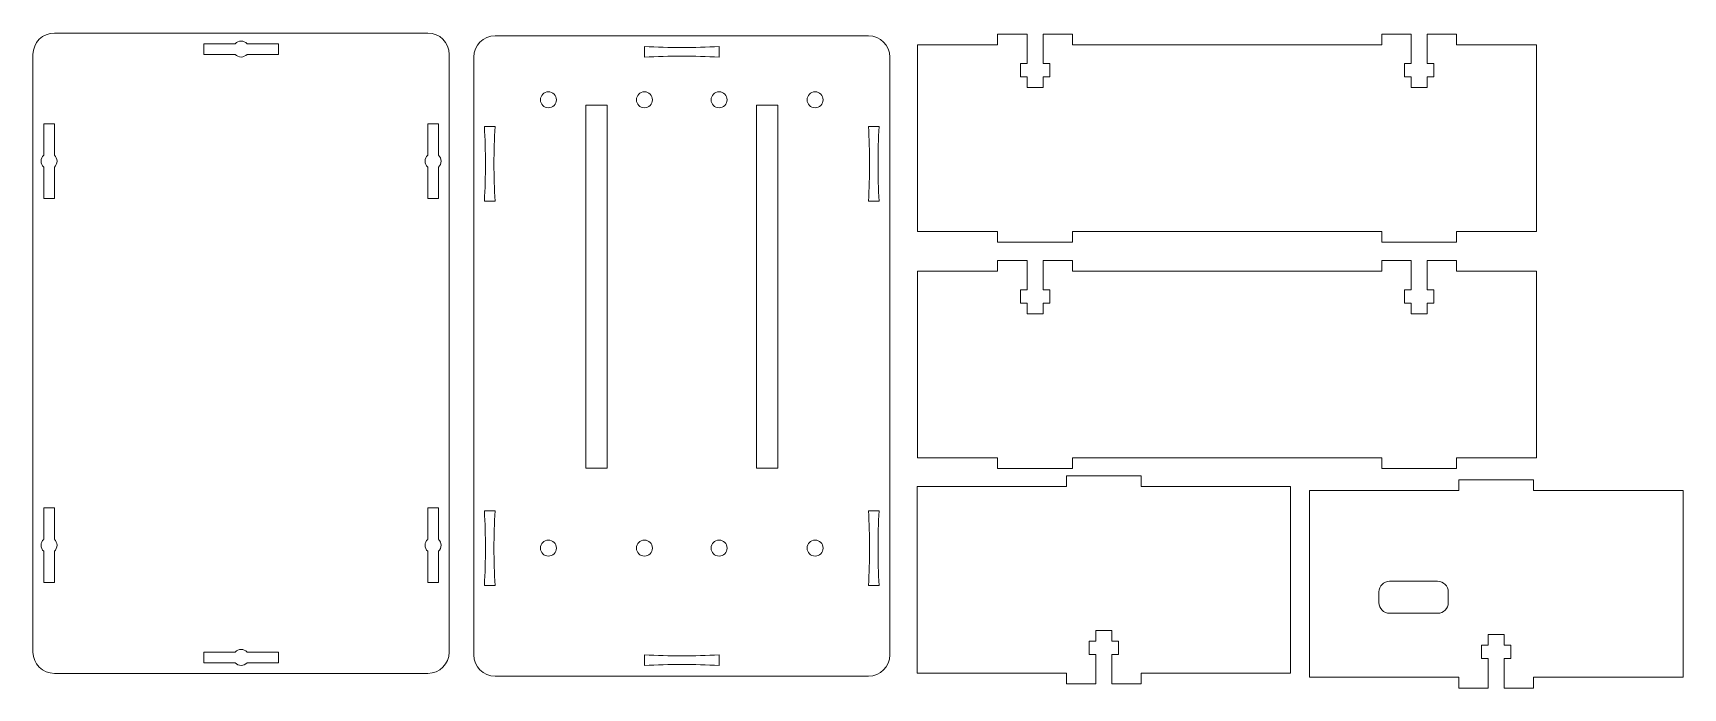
# Model space of a CAD drawing. Header units: millimetres. Extents: x 0 to 309, y -3 to 120.
import ezdxf

# ---------------------------------------------------------------- set-up
doc = ezdxf.new("R2010")
doc.units = ezdxf.units.MM

msp = doc.modelspace()

# ---------------------------------------------------------------- linework, layer by layer
at = {"color": 7, "linetype": 'Continuous', "lineweight": 15}
for p, q in [((74, 120), (4, 120)), ((37.88, 118), (32, 118)), ((32, 118), (32, 116)), ((46, 118), (40.12, 118)), ((46, 116), (46, 118)), ((86.61, 119.48), (156.61, 119.48)), ((180.83, 117.78), (165.83, 117.78)), ((165.83, 117.78), (165.83, 82.78)), ((180.83, 119.78), (180.83, 117.78)), ((186.33, 119.78), (180.83, 119.78)), ((186.33, 114.28), (186.33, 119.78)), ((189.33, 119.78), (189.33, 114.28)), ((194.83, 119.78), (189.33, 119.78)), ((194.83, 117.78), (194.83, 119.78)), ((252.83, 117.78), (194.83, 117.78)), ((252.83, 119.78), (252.83, 117.78)), ((258.33, 119.78), (252.83, 119.78)), ((258.33, 114.28), (258.33, 119.78)), ((261.33, 119.78), (261.33, 114.28)), ((266.83, 119.78), (261.33, 119.78)), ((266.83, 117.78), (266.83, 119.78)), ((281.83, 117.78), (266.83, 117.78)), ((281.83, 82.78), (281.83, 117.78)), ((0, 116), (0, 4)), ((32, 116), (37.88, 116)), ((40.12, 116), (46, 116)), ((78, 4), (78, 116)), ((82.61, 3.48), (82.61, 115.48)), ((114.61, 117.48), (114.61, 115.48)), ((128.61, 117.48), (128.61, 115.48)), ((160.61, 3.48), (160.61, 115.48)), ((185.08, 114.28), (186.33, 114.28)), ((185.08, 111.78), (185.08, 114.28)), ((186.33, 111.78), (185.08, 111.78)), ((186.33, 109.78), (186.33, 111.78)), ((189.33, 114.28), (190.58, 114.28)), ((189.33, 111.78), (189.33, 109.78)), ((190.58, 111.78), (189.33, 111.78)), ((190.58, 114.28), (190.58, 111.78)), ((257.08, 114.28), (258.33, 114.28)), ((257.08, 111.78), (257.08, 114.28)), ((258.33, 111.78), (257.08, 111.78)), ((258.33, 109.78), (258.33, 111.78)), ((261.33, 114.28), (262.58, 114.28)), ((261.33, 111.78), (261.33, 109.78)), ((262.58, 111.78), (261.33, 111.78)), ((262.58, 114.28), (262.58, 111.78)), ((189.33, 109.78), (186.33, 109.78)), ((261.33, 109.78), (258.33, 109.78)), ((103.61, 106.48), (103.61, 38.48)), ((103.61, 106.48), (107.61, 106.48)), ((107.61, 106.48), (107.61, 38.48)), ((135.61, 106.48), (135.61, 38.48)), ((135.61, 106.48), (139.61, 106.48)), ((139.61, 106.48), (139.61, 38.48)), ((4, 103), (2, 103)), ((2, 103), (2, 97.12)), ((4, 97.12), (4, 103)), ((76, 103), (74, 103)), ((74, 103), (74, 97.12)), ((76, 97.12), (76, 103)), ((84.61, 102.48), (86.61, 102.48)), ((158.61, 102.48), (156.61, 102.48)), ((2, 94.88), (2, 89)), ((4, 89), (4, 94.88)), ((74, 94.88), (74, 89)), ((76, 89), (76, 94.88)), ((2, 89), (4, 89)), ((74, 89), (76, 89)), ((84.61, 88.48), (86.61, 88.48)), ((158.61, 88.48), (156.61, 88.48)), ((165.83, 82.78), (180.83, 82.78)), ((180.83, 82.78), (180.83, 80.78)), ((180.83, 80.78), (194.83, 80.78)), ((194.83, 82.78), (252.83, 82.78)), ((194.83, 80.78), (194.83, 82.78)), ((252.83, 82.78), (252.83, 80.78)), ((252.83, 80.78), (266.83, 80.78)), ((266.83, 82.78), (281.83, 82.78)), ((266.83, 80.78), (266.83, 82.78)), ((180.83, 77.39), (180.83, 75.39)), ((186.33, 77.39), (180.83, 77.39)), ((186.33, 71.89), (186.33, 77.39)), ((189.33, 77.39), (189.33, 71.89)), ((194.83, 77.39), (189.33, 77.39)), ((194.83, 75.39), (194.83, 77.39)), ((252.83, 77.39), (252.83, 75.39)), ((258.33, 77.39), (252.83, 77.39)), ((258.33, 71.89), (258.33, 77.39)), ((261.33, 77.39), (261.33, 71.89)), ((266.83, 77.39), (261.33, 77.39)), ((266.83, 75.39), (266.83, 77.39)), ((180.83, 75.39), (165.83, 75.39)), ((165.83, 75.39), (165.83, 40.39)), ((252.83, 75.39), (194.83, 75.39)), ((281.83, 75.39), (266.83, 75.39)), ((281.83, 40.39), (281.83, 75.39)), ((185.08, 71.89), (186.33, 71.89)), ((185.08, 69.39), (185.08, 71.89)), ((189.33, 71.89), (190.58, 71.89)), ((190.58, 71.89), (190.58, 69.39)), ((257.08, 71.89), (258.33, 71.89)), ((257.08, 69.39), (257.08, 71.89)), ((261.33, 71.89), (262.58, 71.89)), ((262.58, 71.89), (262.58, 69.39)), ((186.33, 69.39), (185.08, 69.39)), ((186.33, 67.39), (186.33, 69.39)), ((189.33, 69.39), (189.33, 67.39)), ((190.58, 69.39), (189.33, 69.39)), ((258.33, 69.39), (257.08, 69.39)), ((258.33, 67.39), (258.33, 69.39)), ((261.33, 69.39), (261.33, 67.39)), ((262.58, 69.39), (261.33, 69.39)), ((189.33, 67.39), (186.33, 67.39)), ((261.33, 67.39), (258.33, 67.39)), ((165.83, 40.39), (180.83, 40.39)), ((180.83, 40.39), (180.83, 38.39)), ((194.83, 40.39), (252.83, 40.39)), ((194.83, 38.39), (194.83, 40.39)), ((252.83, 40.39), (252.83, 38.39)), ((266.83, 40.39), (281.83, 40.39)), ((266.83, 38.39), (266.83, 40.39)), ((103.61, 38.48), (107.61, 38.48)), ((135.61, 38.48), (139.61, 38.48)), ((180.83, 38.39), (194.83, 38.39)), ((252.83, 38.39), (266.83, 38.39)), ((193.73, 35.02), (165.73, 35.02)), ((165.73, 35.02), (165.73, 0.02)), ((193.73, 37.02), (193.73, 35.02)), ((207.73, 37.02), (193.73, 37.02)), ((207.73, 35.02), (207.73, 37.02)), ((235.73, 35.02), (207.73, 35.02)), ((235.73, 0.02), (235.73, 35.02)), ((267.3, 34.26), (239.3, 34.26)), ((239.3, 34.26), (239.3, -0.74)), ((267.3, 36.26), (267.3, 34.26)), ((281.3, 36.26), (267.3, 36.26)), ((281.3, 34.26), (281.3, 36.26)), ((309.3, 34.26), (281.3, 34.26)), ((309.3, -0.74), (309.3, 34.26)), ((4, 31), (2, 31)), ((2, 31), (2, 25.12)), ((4, 25.12), (4, 31)), ((76, 31), (74, 31)), ((74, 31), (74, 25.12)), ((76, 25.12), (76, 31)), ((84.61, 30.48), (86.61, 30.48)), ((158.61, 30.48), (156.61, 30.48)), ((2, 22.88), (2, 17)), ((4, 17), (4, 22.88)), ((74, 22.88), (74, 17)), ((76, 17), (76, 22.88)), ((2, 17), (4, 17)), ((74, 17), (76, 17)), ((84.61, 16.48), (86.61, 16.48)), ((158.61, 16.48), (156.61, 16.48)), ((263.3, 17.26), (254.3, 17.26)), ((252.3, 15.26), (252.3, 13.26)), ((265.3, 13.26), (265.3, 15.26)), ((254.3, 11.26), (263.3, 11.26)), ((199.23, 8.02), (202.23, 8.02)), ((199.23, 6.02), (199.23, 8.02)), ((202.23, 8.02), (202.23, 6.02)), ((272.8, 7.26), (275.8, 7.26)), ((272.8, 5.26), (272.8, 7.26)), ((275.8, 7.26), (275.8, 5.26)), ((37.88, 4), (32, 4)), ((32, 4), (32, 2)), ((46, 4), (40.12, 4)), ((46, 2), (46, 4)), ((114.61, 1.48), (114.61, 3.48)), ((128.61, 1.48), (128.61, 3.48)), ((197.98, 6.02), (199.23, 6.02)), ((197.98, 3.52), (197.98, 6.02)), ((199.23, 3.52), (197.98, 3.52)), ((199.23, -1.98), (199.23, 3.52)), ((202.23, 6.02), (203.48, 6.02)), ((202.23, 3.52), (202.23, -1.98)), ((203.48, 3.52), (202.23, 3.52)), ((203.48, 6.02), (203.48, 3.52)), ((271.55, 5.26), (272.8, 5.26)), ((271.55, 2.76), (271.55, 5.26)), ((275.8, 5.26), (277.05, 5.26)), ((277.05, 5.26), (277.05, 2.76)), ((4, 0), (74, 0)), ((32, 2), (37.88, 2)), ((40.12, 2), (46, 2)), ((165.73, 0.02), (193.73, 0.02)), ((193.73, 0.02), (193.73, -1.98)), ((207.73, 0.02), (235.73, 0.02)), ((207.73, -1.98), (207.73, 0.02)), ((272.8, 2.76), (271.55, 2.76)), ((272.8, -2.74), (272.8, 2.76)), ((275.8, 2.76), (275.8, -2.74)), ((277.05, 2.76), (275.8, 2.76)), ((86.61, -0.52), (156.61, -0.52)), ((193.73, -1.98), (199.23, -1.98)), ((202.23, -1.98), (207.73, -1.98)), ((239.3, -0.74), (267.3, -0.74)), ((267.3, -0.74), (267.3, -2.74)), ((267.3, -2.74), (272.8, -2.74)), ((275.8, -2.74), (281.3, -2.74)), ((281.3, -0.74), (309.3, -0.74)), ((281.3, -2.74), (281.3, -0.74))]:
    msp.add_line(p, q, dxfattribs=at)
for centre in [(96.61, 107.48), (114.61, 107.48), (128.61, 107.48), (146.61, 107.48), (96.61, 23.48), (114.61, 23.48), (128.61, 23.48), (146.61, 23.48)]:
    msp.add_circle(centre, 1.5, dxfattribs=at)
for centre, radius, start, end in [((4, 116), 4, 90, 180), ((39, 117), 1.5, 41.8103, 138.1897), ((74, 116), 4, 0, 90), ((86.61, 115.48), 4, 90, 180), ((156.61, 115.48), 4, 0, 90), ((39, 117), 1.5, 221.8103, 318.1897), ((3, 96), 1.5, 131.8103, 228.1897), ((3, 96), 1.5, 311.8103, 48.1897), ((75, 96), 1.5, 131.8103, 228.1897), ((75, 96), 1.5, 311.8103, 48.1897), ((3, 24), 1.5, 131.8103, 228.1897), ((3, 24), 1.5, 311.8103, 48.1897), ((75, 24), 1.5, 131.8103, 228.1897), ((75, 24), 1.5, 311.8103, 48.1897), ((254.3, 15.26), 2, 90, 180), ((263.3, 15.26), 2, 0, 90), ((254.3, 13.26), 2, 180, 270), ((263.3, 13.26), 2, 270, 0), ((4, 4), 4, 180, 270), ((39, 3), 1.5, 41.8103, 138.1897), ((74, 4), 4, 270, 0), ((86.61, 3.48), 4, 180, 270), ((156.61, 3.48), 4, 270, 0), ((39, 3), 1.5, 221.8103, 318.1897)]:
    msp.add_arc(centre, radius, start, end, dxfattribs=at)
for points in [[(114.61, 117.48), (119.28, 117.21), (123.94, 117.21), (128.61, 117.48)], [(114.61, 115.48), (119.28, 115.74), (123.94, 115.74), (128.61, 115.48)], [(84.61, 102.48), (84.88, 97.81), (84.88, 93.14), (84.61, 88.48)], [(86.61, 102.48), (86.34, 97.81), (86.34, 93.14), (86.61, 88.48)], [(156.61, 102.48), (156.88, 97.81), (156.88, 93.14), (156.61, 88.48)], [(158.61, 102.48), (158.34, 97.81), (158.34, 93.14), (158.61, 88.48)], [(84.61, 16.48), (84.88, 21.14), (84.88, 25.81), (84.61, 30.48)], [(86.61, 16.48), (86.34, 21.14), (86.34, 25.81), (86.61, 30.48)], [(156.61, 16.48), (156.88, 21.14), (156.88, 25.81), (156.61, 30.48)], [(158.61, 16.48), (158.34, 21.14), (158.34, 25.81), (158.61, 30.48)], [(114.61, 3.48), (119.28, 3.21), (123.94, 3.21), (128.61, 3.48)], [(114.61, 1.48), (119.28, 1.74), (123.94, 1.74), (128.61, 1.48)]]:
    msp.add_open_spline(points, degree=3, dxfattribs=at)

doc.saveas('drawing.dxf')
